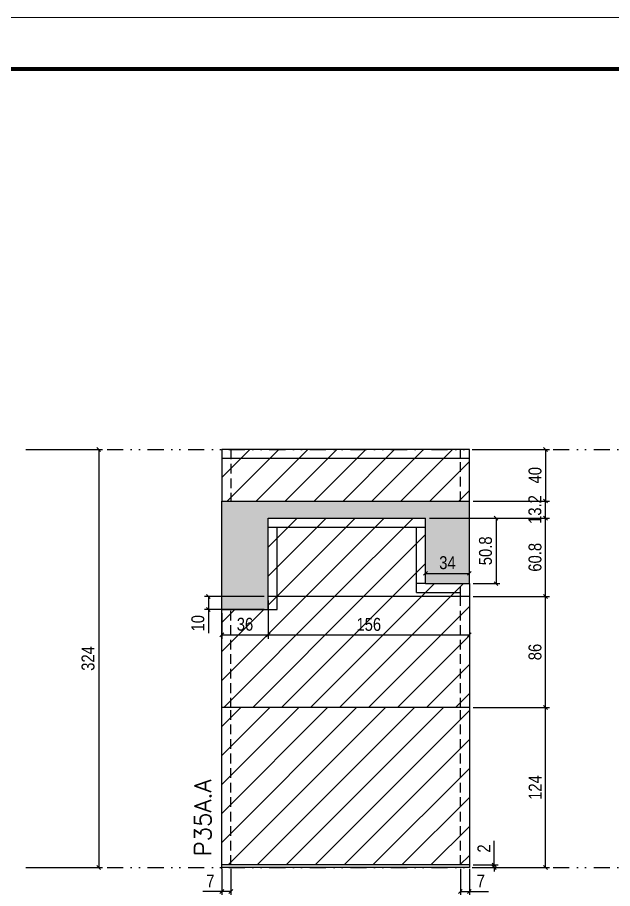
# Model space of a CAD drawing. Extents: x 28748 to 35002, y 14885 to 43501.
# Drawn here: x 32313 to 32774, y 25597 to 26272 of the extents above; entities that cross this region are included whole.
import ezdxf

# ---------------------------------------------------------------- set-up
doc = ezdxf.new("R2010")
doc.units = 0
for name, pattern in [('DASHED', [0.75, 0.5, -0.25]), ('DIVIDE2', [0.625, 0.25, -0.125, 0, -0.125, 0, -0.125]), ('HIDDEN', [0.375, 0.25, -0.125])]:
    doc.linetypes.add(name, pattern=pattern)
for name, color, linetype in [('COTA', 241, 'Continuous'), ('Nível', 160, 'Continuous'), ('Painéis', 200, 'Continuous'), ('Romaneio', 10, 'Continuous'), ('SARR_2.2x7', 40, 'Continuous'), ('Sarrafo de Pressão', 42, 'HIDDEN')]:
    doc.layers.add(name, color=color, linetype=linetype)
for name, color, linetype, lineweight in [('Folhas', 255, 'Continuous', 9), ('Hachura', 251, 'Continuous', 9), ('SARRAFO DE PRESSAO', 251, 'DASHED', 9), ('Texto Seção', 7, 'Continuous', 15)]:
    doc.layers.add(name, color=color, linetype=linetype, lineweight=lineweight)
doc.styles.add('COTA TECNICA', font='techl___.ttf', dxfattribs={"height": 10})
doc.styles.add('COTA TECNICA-50', font='techl___.ttf', dxfattribs={"height": 10})
doc.styles.add('REGUA-120', font='ROMANS.shx', dxfattribs={"height": 15})
doc.dimstyles.new('COTA PAINEL-50', dxfattribs={"dimtxt": 10, "dimasz": 3, "dimexe": 3, "dimexo": 3, "dimgap": 3, "dimtad": 1, "dimdec": 1, "dimzin": 12, "dimdsep": 46, "dimtxsty": 'COTA TECNICA-50', "dimblk1": 'OBLIQUE', "dimblk2": 'OBLIQUE', "dimsah": 1, "dimcen": 0.9, "dimclrd": 4, "dimclre": 4, "dimclrt": 240, "dimadec": 1, "dimazin": 3, "dimtfac": 1, "dimtdec": 1, "dimtmove": 0, "dimatfit": 3, "dimfxl": 1, "dimtolj": 1, "dimtzin": 12, "dimarcsym": 0})
doc.dimstyles.new('PAINEL', dxfattribs={"dimtxt": 10, "dimasz": 3, "dimexe": 3, "dimexo": 3, "dimgap": 3, "dimtad": 1, "dimdec": 1, "dimzin": 12, "dimdsep": 46, "dimtxsty": 'COTA TECNICA', "dimblk1": 'OBLIQUE', "dimblk2": 'OBLIQUE', "dimsah": 1, "dimcen": 0.9, "dimclrd": 4, "dimclre": 4, "dimclrt": 240, "dimadec": 1, "dimazin": 3, "dimtfac": 1, "dimtdec": 1, "dimtmove": 0, "dimatfit": 3, "dimfxl": 1, "dimtolj": 1, "dimtzin": 12, "dimarcsym": 0})

# ---------------------------------------------------------------- blocks, each defined once
blk = doc.blocks.new('9999999999')
at = {"layer": 'Folhas'}
blk.add_lwpolyline([(98138.98, 34190.21), (99623.98, 34190.21), (99623.98, 35240.21), (98138.98, 35240.21)], close=True, dxfattribs=at)
at = {"layer": 'Folhas', "color": 30, "const_width": 3}
blk.add_lwpolyline([(98213.98, 34230.21), (99583.98, 34230.21), (99583.98, 35200.21), (98213.98, 35200.21)], close=True, dxfattribs=at)
blk = doc.blocks.new('_Oblique')
at = {"color": 0, "linetype": 'ByBlock', "lineweight": -2}
blk.add_line((-0.5, -0.5), (0.5, 0.5), dxfattribs=at)
blk = doc.blocks.new('*D1992')
at = {"layer": 'COTA', "color": 4, "linetype": 'ByBlock', "lineweight": -2, "transparency": 16777216}
for p, q in [((32322.21, 25937.4), (32378.63, 25937.4)), ((32375.63, 25937.4), (32375.63, 25613.4)), ((32322.21, 25613.4), (32378.63, 25613.4))]:
    blk.add_line(p, q, dxfattribs=at)
at = {"layer": 'Defpoints', "color": 0, "linetype": 'ByBlock', "transparency": 16777216}
for p in [(32319.21, 25937.4), (32319.21, 25613.4), (32375.63, 25613.4)]:
    blk.add_point(p, dxfattribs=at)
at = {"layer": 'COTA', "color": 4, "linetype": 'ByBlock', "lineweight": -2, "transparency": 16777216, "xscale": 3, "yscale": 3, "zscale": 3}
for p, rotation in [((32375.63, 25937.4), 90), ((32375.63, 25613.4), 270)]:
    blk.add_blockref('_Oblique', p, dxfattribs=dict(at, rotation=rotation))
at = {"layer": 'COTA', "color": 240, "linetype": 'ByBlock', "transparency": 16777216, "insert": (32367.41, 25775.4), "char_height": 10, "attachment_point": 5, "rotation": 90, "style": 'COTA TECNICA'}
blk.add_mtext('\\A1;324', dxfattribs=at)
blk = doc.blocks.new('*D1157')
at = {"layer": 'COTA', "color": 4, "lineweight": -2, "transparency": 16777216}
for p, q in [((32471.08, 25612.4), (32471.08, 25558.23)), ((32663.08, 25612.4), (32663.08, 25558.23)), ((32663.08, 25561.23), (32471.08, 25561.23))]:
    blk.add_line(p, q, dxfattribs=at)
at = {"layer": 'Defpoints', "color": 0, "transparency": 16777216}
for p in [(32471.08, 25615.4), (32663.08, 25615.4), (32471.08, 25561.23)]:
    blk.add_point(p, dxfattribs=at)
at = {"layer": 'COTA', "color": 4, "lineweight": -2, "transparency": 16777216, "xscale": 3, "yscale": 3, "zscale": 3, "rotation": 180}
blk.add_blockref('_Oblique', (32471.08, 25561.23), dxfattribs=at)
at = {"layer": 'COTA', "color": 4, "lineweight": -2, "transparency": 16777216, "xscale": 3, "yscale": 3, "zscale": 3}
blk.add_blockref('_Oblique', (32663.08, 25561.23), dxfattribs=at)
at = {"layer": 'COTA', "color": 240, "transparency": 16777216, "insert": (32567.08, 25569.31), "char_height": 10, "attachment_point": 5, "style": 'COTA TECNICA'}
blk.add_mtext('\\A1;192', dxfattribs=at)
blk = doc.blocks.new('*D1158')
at = {"layer": 'COTA', "color": 4, "lineweight": -2, "transparency": 16777216}
for p, q in [((32471.08, 25610.4), (32471.08, 25591.89)), ((32478.08, 25612.4), (32478.08, 25591.89)), ((32471.08, 25594.89), (32456.35, 25594.89)), ((32478.08, 25594.89), (32471.08, 25594.89))]:
    blk.add_line(p, q, dxfattribs=at)
at = {"layer": 'Defpoints', "color": 0, "transparency": 16777216}
for p in [(32471.08, 25613.4), (32478.08, 25615.4), (32471.08, 25594.89)]:
    blk.add_point(p, dxfattribs=at)
at = {"layer": 'COTA', "color": 4, "lineweight": -2, "transparency": 16777216, "xscale": 3, "yscale": 3, "zscale": 3, "rotation": 180}
blk.add_blockref('_Oblique', (32471.08, 25594.89), dxfattribs=at)
at = {"layer": 'COTA', "color": 4, "lineweight": -2, "transparency": 16777216, "xscale": 3, "yscale": 3, "zscale": 3}
blk.add_blockref('_Oblique', (32478.08, 25594.89), dxfattribs=at)
at = {"layer": 'COTA', "color": 240, "transparency": 16777216, "insert": (32462.21, 25602.96), "char_height": 10, "attachment_point": 5, "style": 'COTA TECNICA-50'}
blk.add_mtext('\\A1;7', dxfattribs=at)
blk = doc.blocks.new('*D1159')
at = {"layer": 'COTA', "color": 4, "lineweight": -2, "transparency": 16777216}
for p, q in [((32656.08, 25612.4), (32656.08, 25591.89)), ((32663.08, 25610.4), (32663.08, 25591.89)), ((32656.08, 25594.89), (32663.08, 25594.89)), ((32663.08, 25594.89), (32677.81, 25594.89))]:
    blk.add_line(p, q, dxfattribs=at)
at = {"layer": 'Defpoints', "color": 0, "transparency": 16777216}
for p in [(32656.08, 25615.4), (32663.08, 25613.4), (32663.08, 25594.89)]:
    blk.add_point(p, dxfattribs=at)
at = {"layer": 'COTA', "color": 4, "lineweight": -2, "transparency": 16777216, "xscale": 3, "yscale": 3, "zscale": 3, "rotation": 180}
blk.add_blockref('_Oblique', (32656.08, 25594.89), dxfattribs=at)
at = {"layer": 'COTA', "color": 4, "lineweight": -2, "transparency": 16777216, "xscale": 3, "yscale": 3, "zscale": 3}
blk.add_blockref('_Oblique', (32663.08, 25594.89), dxfattribs=at)
at = {"layer": 'COTA', "color": 240, "transparency": 16777216, "insert": (32671.94, 25602.96), "char_height": 10, "attachment_point": 5, "style": 'COTA TECNICA-50'}
blk.add_mtext('\\A1;7', dxfattribs=at)
blk = doc.blocks.new('*D1160')
at = {"layer": 'Defpoints', "color": 0, "linetype": 'ByBlock', "transparency": 16777216}
for p in [(32663.08, 25737.4), (32722.13, 25737.4), (32663.08, 25613.4)]:
    blk.add_point(p, dxfattribs=at)
at = {"layer": 'Romaneio', "color": 4, "linetype": 'ByBlock', "lineweight": -2, "transparency": 16777216}
for p, q in [((32666.08, 25737.4), (32725.13, 25737.4)), ((32722.13, 25613.4), (32722.13, 25737.4)), ((32666.08, 25613.4), (32725.13, 25613.4))]:
    blk.add_line(p, q, dxfattribs=at)
at = {"layer": 'Romaneio', "color": 4, "linetype": 'ByBlock', "lineweight": -2, "transparency": 16777216, "xscale": 3, "yscale": 3, "zscale": 3}
for p, rotation in [((32722.13, 25737.4), 90), ((32722.13, 25613.4), 270)]:
    blk.add_blockref('_Oblique', p, dxfattribs=dict(at, rotation=rotation))
at = {"layer": 'Romaneio', "color": 240, "linetype": 'ByBlock', "transparency": 16777216, "insert": (32714.06, 25675.4), "char_height": 10, "attachment_point": 5, "rotation": 90, "style": 'COTA TECNICA'}
blk.add_mtext('\\A1;124', dxfattribs=at)
blk = doc.blocks.new('*D1161')
at = {"layer": 'COTA', "color": 4, "lineweight": -2, "transparency": 16777216}
for p, q in [((32682.33, 25615.4), (32682.33, 25634.2)), ((32666.08, 25615.4), (32685.33, 25615.4)), ((32666.08, 25613.4), (32685.33, 25613.4)), ((32682.33, 25613.4), (32682.33, 25615.4)), ((32682.33, 25613.4), (32682.33, 25610.4))]:
    blk.add_line(p, q, dxfattribs=at)
at = {"layer": 'Defpoints', "color": 0, "transparency": 16777216}
for p in [(32663.08, 25615.4), (32663.08, 25613.4), (32682.33, 25613.4)]:
    blk.add_point(p, dxfattribs=at)
at = {"layer": 'COTA', "color": 4, "lineweight": -2, "transparency": 16777216, "xscale": 3, "yscale": 3, "zscale": 3}
for p, rotation in [((32682.33, 25615.4), 270), ((32682.33, 25613.4), 90)]:
    blk.add_blockref('_Oblique', p, dxfattribs=dict(at, rotation=rotation))
at = {"layer": 'COTA', "color": 240, "transparency": 16777216, "insert": (32674.33, 25628.15), "char_height": 10, "attachment_point": 5, "rotation": 90, "style": 'COTA TECNICA-50'}
blk.add_mtext('\\A1;2', dxfattribs=at)
blk = doc.blocks.new('*D1993')
at = {"layer": 'COTA', "color": 4, "linetype": 'ByBlock', "lineweight": -2, "transparency": 16777216}
for p, q in [((32666.08, 25823.4), (32725.13, 25823.4)), ((32722.13, 25737.4), (32722.13, 25823.4)), ((32666.08, 25737.4), (32725.13, 25737.4))]:
    blk.add_line(p, q, dxfattribs=at)
at = {"layer": 'Defpoints', "color": 0, "linetype": 'ByBlock', "transparency": 16777216}
for p in [(32663.08, 25823.4), (32722.13, 25823.4), (32663.08, 25737.4)]:
    blk.add_point(p, dxfattribs=at)
at = {"layer": 'COTA', "color": 4, "linetype": 'ByBlock', "lineweight": -2, "transparency": 16777216, "xscale": 3, "yscale": 3, "zscale": 3}
for p, rotation in [((32722.13, 25823.4), 90), ((32722.13, 25737.4), 270)]:
    blk.add_blockref('_Oblique', p, dxfattribs=dict(at, rotation=rotation))
at = {"layer": 'COTA', "color": 240, "linetype": 'ByBlock', "transparency": 16777216, "insert": (32714.01, 25780.4), "char_height": 10, "attachment_point": 5, "rotation": 90, "style": 'COTA TECNICA'}
blk.add_mtext('\\A1;86', dxfattribs=at)
blk = doc.blocks.new('*D1225')
at = {"layer": 'COTA', "color": 4, "lineweight": -2, "transparency": 16777216}
for p, q in [((32632.08, 25884.2), (32725.13, 25884.2)), ((32722.13, 25823.4), (32722.13, 25884.2)), ((32666.08, 25823.4), (32725.13, 25823.4))]:
    blk.add_line(p, q, dxfattribs=at)
at = {"layer": 'Defpoints', "color": 0, "transparency": 16777216}
for p in [(32629.08, 25884.2), (32722.13, 25884.2), (32663.08, 25823.4)]:
    blk.add_point(p, dxfattribs=at)
at = {"layer": 'COTA', "color": 4, "lineweight": -2, "transparency": 16777216, "xscale": 3, "yscale": 3, "zscale": 3}
for p, rotation in [((32722.13, 25884.2), 90), ((32722.13, 25823.4), 270)]:
    blk.add_blockref('_Oblique', p, dxfattribs=dict(at, rotation=rotation))
at = {"layer": 'COTA', "color": 240, "transparency": 16777216, "insert": (32714.01, 25853.8), "char_height": 10, "attachment_point": 5, "rotation": 90, "style": 'COTA TECNICA'}
blk.add_mtext('\\A1;60.8', dxfattribs=at)
blk = doc.blocks.new('*D2186')
at = {"layer": 'COTA', "color": 4, "lineweight": -2, "transparency": 16777216}
for p, q in [((32629.08, 25836.4), (32629.08, 25844.36)), ((32629.08, 25841.36), (32663.08, 25841.36)), ((32663.08, 25836.4), (32663.08, 25844.36))]:
    blk.add_line(p, q, dxfattribs=at)
at = {"layer": 'Defpoints', "color": 0, "transparency": 16777216}
for p in [(32663.08, 25841.36), (32629.08, 25833.4), (32663.08, 25833.4)]:
    blk.add_point(p, dxfattribs=at)
at = {"layer": 'COTA', "color": 4, "lineweight": -2, "transparency": 16777216, "xscale": 3, "yscale": 3, "zscale": 3, "rotation": 180}
blk.add_blockref('_Oblique', (32629.08, 25841.36), dxfattribs=at)
at = {"layer": 'COTA', "color": 4, "lineweight": -2, "transparency": 16777216, "xscale": 3, "yscale": 3, "zscale": 3}
blk.add_blockref('_Oblique', (32663.08, 25841.36), dxfattribs=at)
at = {"layer": 'COTA', "color": 240, "transparency": 16777216, "insert": (32646.08, 25849.58), "char_height": 10, "attachment_point": 5, "style": 'COTA TECNICA-50'}
blk.add_mtext('\\A1;34', dxfattribs=at)
blk = doc.blocks.new('*D1453')
at = {"layer": 'COTA', "color": 4, "lineweight": -2, "transparency": 16777216}
for p, q in [((32666.08, 25937.4), (32725.13, 25937.4)), ((32722.13, 25937.4), (32722.13, 25897.4)), ((32666.08, 25897.4), (32725.13, 25897.4))]:
    blk.add_line(p, q, dxfattribs=at)
at = {"layer": 'Defpoints', "color": 0, "transparency": 16777216}
for p in [(32663.08, 25937.4), (32663.08, 25897.4), (32722.13, 25897.4)]:
    blk.add_point(p, dxfattribs=at)
at = {"layer": 'COTA', "color": 4, "lineweight": -2, "transparency": 16777216, "xscale": 3, "yscale": 3, "zscale": 3}
for p, rotation in [((32722.13, 25937.4), 90), ((32722.13, 25897.4), 270)]:
    blk.add_blockref('_Oblique', p, dxfattribs=dict(at, rotation=rotation))
at = {"layer": 'COTA', "color": 240, "transparency": 16777216, "insert": (32714.03, 25917.4), "char_height": 10, "attachment_point": 5, "rotation": 90, "style": 'COTA TECNICA-50'}
blk.add_mtext('\\A1;40', dxfattribs=at)
blk = doc.blocks.new('*D1454')
at = {"layer": 'COTA', "color": 4, "lineweight": -2, "transparency": 16777216}
for p, q in [((32666.08, 25897.4), (32725.13, 25897.4)), ((32722.13, 25884.2), (32722.13, 25897.4)), ((32632.08, 25884.2), (32725.13, 25884.2))]:
    blk.add_line(p, q, dxfattribs=at)
at = {"layer": 'Defpoints', "color": 0, "transparency": 16777216}
for p in [(32663.08, 25897.4), (32722.13, 25897.4), (32629.08, 25884.2)]:
    blk.add_point(p, dxfattribs=at)
at = {"layer": 'COTA', "color": 4, "lineweight": -2, "transparency": 16777216, "xscale": 3, "yscale": 3, "zscale": 3}
for p, rotation in [((32722.13, 25897.4), 90), ((32722.13, 25884.2), 270)]:
    blk.add_blockref('_Oblique', p, dxfattribs=dict(at, rotation=rotation))
at = {"layer": 'COTA', "color": 240, "transparency": 16777216, "insert": (32713.91, 25890.8), "char_height": 10, "attachment_point": 5, "rotation": 90, "style": 'COTA TECNICA-50'}
blk.add_mtext('\\A1;13.2', dxfattribs=at)
blk = doc.blocks.new('*D2201')
at = {"layer": 'COTA', "color": 4, "lineweight": -2, "transparency": 16777216}
for p, q in [((32632.08, 25884.2), (32686.75, 25884.2)), ((32683.75, 25884.2), (32683.75, 25833.4)), ((32666.08, 25833.4), (32686.75, 25833.4))]:
    blk.add_line(p, q, dxfattribs=at)
at = {"layer": 'Defpoints', "color": 0, "transparency": 16777216}
for p in [(32629.08, 25884.2), (32663.08, 25833.4), (32683.75, 25833.4)]:
    blk.add_point(p, dxfattribs=at)
at = {"layer": 'COTA', "color": 4, "lineweight": -2, "transparency": 16777216, "xscale": 3, "yscale": 3, "zscale": 3}
for p, rotation in [((32683.75, 25884.2), 90), ((32683.75, 25833.4), 270)]:
    blk.add_blockref('_Oblique', p, dxfattribs=dict(at, rotation=rotation))
at = {"layer": 'COTA', "color": 240, "transparency": 16777216, "insert": (32675.62, 25858.8), "char_height": 10, "attachment_point": 5, "rotation": 90, "style": 'COTA TECNICA-50'}
blk.add_mtext('\\A1;50.8', dxfattribs=at)
blk = doc.blocks.new('*D2324')
at = {"layer": 'COTA', "color": 4, "lineweight": -2, "transparency": 16777216}
for p, q in [((32504.08, 25823.4), (32457.66, 25823.4)), ((32460.66, 25823.4), (32460.66, 25813.4)), ((32504.08, 25813.4), (32457.66, 25813.4)), ((32460.66, 25813.4), (32460.66, 25794.97))]:
    blk.add_line(p, q, dxfattribs=at)
at = {"layer": 'Defpoints', "color": 0, "transparency": 16777216}
for p in [(32507.08, 25823.4), (32460.66, 25813.4), (32507.08, 25813.4)]:
    blk.add_point(p, dxfattribs=at)
at = {"layer": 'COTA', "color": 4, "lineweight": -2, "transparency": 16777216, "xscale": 3, "yscale": 3, "zscale": 3}
for p, rotation in [((32460.66, 25823.4), 90), ((32460.66, 25813.4), 270)]:
    blk.add_blockref('_Oblique', p, dxfattribs=dict(at, rotation=rotation))
at = {"layer": 'COTA', "color": 240, "transparency": 16777216, "insert": (32452.56, 25802.69), "char_height": 10, "attachment_point": 5, "rotation": 90, "style": 'COTA TECNICA'}
blk.add_mtext('\\A1;10', dxfattribs=at)
blk = doc.blocks.new('*D2325')
at = {"layer": 'COTA', "color": 4, "lineweight": -2, "transparency": 16777216}
for p, q in [((32471.08, 25810.4), (32471.08, 25790.65)), ((32507.08, 25810.4), (32507.08, 25790.65)), ((32471.08, 25793.65), (32507.08, 25793.65))]:
    blk.add_line(p, q, dxfattribs=at)
at = {"layer": 'Defpoints', "color": 0, "transparency": 16777216}
for p in [(32471.08, 25813.4), (32507.08, 25813.4), (32507.08, 25793.65)]:
    blk.add_point(p, dxfattribs=at)
at = {"layer": 'COTA', "color": 4, "lineweight": -2, "transparency": 16777216, "xscale": 3, "yscale": 3, "zscale": 3, "rotation": 180}
blk.add_blockref('_Oblique', (32471.08, 25793.65), dxfattribs=at)
at = {"layer": 'COTA', "color": 4, "lineweight": -2, "transparency": 16777216, "xscale": 3, "yscale": 3, "zscale": 3}
blk.add_blockref('_Oblique', (32507.08, 25793.65), dxfattribs=at)
at = {"layer": 'COTA', "color": 240, "transparency": 16777216, "insert": (32489.08, 25801.87), "char_height": 10, "attachment_point": 5, "style": 'COTA TECNICA'}
blk.add_mtext('\\A1;36', dxfattribs=at)
blk = doc.blocks.new('*D2326')
at = {"layer": 'COTA', "color": 4, "lineweight": -2, "transparency": 16777216}
for p, q in [((32507.08, 25820.4), (32507.08, 25790.65)), ((32663.08, 25820.4), (32663.08, 25790.65)), ((32507.08, 25793.65), (32663.08, 25793.65))]:
    blk.add_line(p, q, dxfattribs=at)
at = {"layer": 'Defpoints', "color": 0, "transparency": 16777216}
for p in [(32507.08, 25823.4), (32663.08, 25823.4), (32663.08, 25793.65)]:
    blk.add_point(p, dxfattribs=at)
at = {"layer": 'COTA', "color": 4, "lineweight": -2, "transparency": 16777216, "xscale": 3, "yscale": 3, "zscale": 3, "rotation": 180}
blk.add_blockref('_Oblique', (32507.08, 25793.65), dxfattribs=at)
at = {"layer": 'COTA', "color": 4, "lineweight": -2, "transparency": 16777216, "xscale": 3, "yscale": 3, "zscale": 3}
blk.add_blockref('_Oblique', (32663.08, 25793.65), dxfattribs=at)
at = {"layer": 'COTA', "color": 240, "transparency": 16777216, "insert": (32585.08, 25801.76), "char_height": 10, "attachment_point": 5, "style": 'COTA TECNICA'}
blk.add_mtext('\\A1;156', dxfattribs=at)

msp = doc.modelspace()

# ---------------------------------------------------------------- hatches: boundary and pattern name
at = {"layer": 'COTA', "linetype": 'ByBlock'}
h = msp.add_hatch(dxfattribs=at)
h.set_pattern_fill('AR-CONC', color=256, scale=0.03)
h.set_pattern_definition([(50, (28996.3086, 36680.8853), (5.46554, -0.4781726), [0.5715, -6.2865]), (355, (28996.3086, 36680.885), (-1.0573026, 5.7317054), [0.4572, -5.0292175]), (100.451445, (28996.764, 36680.8454), (4.4082374, 5.2535326), [0.4857003, -5.3427073]), (46.1842, (28996.3086, 36682.409), (8.1323712, -1.26127), [0.85725, -9.42975]), (96.63556, (28996.986, 36682.304), (7.122124, 7.422784), [0.7285507, -8.014068]), (351.18415, (28996.309, 36682.409), (7.122124, 7.422784), [0.685799, -7.543792]), (21, (28997.0706, 36682.0283), (4.5484317, -3.067956), [0.5715, -6.2865]), (326, (28997.0706, 36682.028), (1.8540609, 5.525639), [0.4572, -5.0292]), (71.451445, (28997.4496, 36681.7726), (6.4024926, 2.457683), [0.4857003, -5.342698]), (37.5, (28996.3086, 36680.8853), (0.0926581, 2.53665117), [0, -4.96824, 0, -5.1054, 0, -5.04825]), (7.5, (28996.3086, 36680.8853), (2.0045899, 3.00541724), [0, -2.91084, 0, -4.85394, 0, -1.92405]), (327.5, (28994.6093, 36680.8853), (4.06771786, -0.17186232), [0, -1.905, 0, -5.9436, 0, -7.8867]), (317.5, (28993.8473, 36680.8853), (4.4438754, 0.7627947), [0, -2.4765, 0, -3.94716, 0, -5.6007])])
h.paths.add_polyline_path([(32663.08, 25897.4), (32471.08, 25897.4), (32471.08, 25813.4), (32507.08, 25813.4), (32507.08, 25884.2), (32629.08, 25884.2), (32629.08, 25833.4), (32663.08, 25833.4)])
at = {"layer": 'Hachura', "linetype": 'ByBlock'}
h = msp.add_hatch(dxfattribs=at)
h.set_pattern_fill('ANSI31', color=256, scale=5)
h.set_pattern_definition([(45, (28996.309, 33217.16), (-11.22532, 11.22532), [])])
h.paths.add_polyline_path([(32663.08, 25897.4), (32663.08, 25937.4), (32471.08, 25937.4), (32471.08, 25897.4)])
at = {"layer": 'Hachura'}
h = msp.add_hatch(dxfattribs=at)
h.set_pattern_fill('ANSI31', color=256, scale=5)
h.paths.add_polyline_path([(32629.08, 25884.2), (32507.08, 25884.2), (32507.08, 25823.4), (32663.08, 25823.4), (32663.08, 25833.4), (32629.08, 25833.4)])
h = msp.add_hatch(dxfattribs=at)
h.set_pattern_fill('ANSI31', color=256, scale=5)
h.paths.add_polyline_path([(32663.08, 25823.4), (32507.08, 25823.4), (32507.08, 25813.4), (32471.08, 25813.4), (32471.08, 25737.4), (32663.08, 25737.4)])
at = {"layer": 'Hachura', "linetype": 'ByBlock'}
h = msp.add_hatch(dxfattribs=at)
h.set_pattern_fill('ANSI31', color=256, scale=5)
h.set_pattern_definition([(45, (28996.309, 33271.16), (-11.22532, 11.22532), [])])
h.paths.add_polyline_path([(32663.08, 25615.4), (32663.08, 25737.4), (32471.08, 25737.4), (32471.08, 25615.4)])

# ---------------------------------------------------------------- linework, layer by layer
at = {"layer": 'COTA', "linetype": 'ByBlock'}
for p, q in [((32471.08, 25813.4), (32471.08, 25897.4)), ((32663.08, 25833.4), (32663.08, 25897.4))]:
    msp.add_line(p, q, dxfattribs=at)
at = {"layer": 'Nível', "color": 4, "linetype": 'DIVIDE2', "ltscale": 50}
for p, q in [((32319.21, 25937.4), (33390.34, 25937.4)), ((32319.21, 25613.4), (33390.34, 25613.4))]:
    msp.add_line(p, q, dxfattribs=at)
at = {"layer": 'Painéis'}
for p, q in [((32663.08, 25937.4), (32471.08, 25937.4)), ((32471.08, 25937.4), (32471.08, 25897.4)), ((32663.08, 25897.4), (32663.08, 25937.4)), ((32471.08, 25897.4), (32663.08, 25897.4)), ((32507.08, 25813.4), (32507.08, 25884.2)), ((32507.08, 25884.2), (32629.08, 25884.2)), ((32629.08, 25833.4), (32629.08, 25884.2)), ((32629.08, 25833.4), (32663.08, 25833.4)), ((32663.08, 25833.4), (32663.08, 25823.4)), ((32471.08, 25615.4), (32471.08, 25813.4)), ((32471.08, 25813.4), (32507.08, 25813.4)), ((32471.08, 25612.49), (32471.08, 25615.4))]:
    msp.add_line(p, q, dxfattribs=at)
at = {"layer": 'Painéis', "linetype": 'ByBlock'}
for p, q in [((32663.08, 25823.4), (32507.08, 25823.4)), ((32663.08, 25823.4), (32507.08, 25823.4)), ((32663.08, 25823.4), (32507.08, 25823.4)), ((32663.08, 25823.4), (32663.08, 25613.4)), ((32663.08, 25737.4), (32471.08, 25737.4)), ((32663.08, 25615.4), (32471.08, 25615.4)), ((32663.08, 25613.4), (32471.08, 25613.4))]:
    msp.add_line(p, q, dxfattribs=at)
at = {"layer": 'SARR_2.2x7'}
for p, q in [((32663.08, 25930.4), (32471.08, 25930.4)), ((32507.08, 25877.2), (32629.08, 25877.2)), ((32514.08, 25813.4), (32514.08, 25877.2)), ((32622.08, 25833.4), (32622.08, 25877.2)), ((32622.08, 25826.4), (32622.08, 25833.4)), ((32629.08, 25833.4), (32622.08, 25833.4)), ((32622.08, 25826.4), (32656.08, 25826.4)), ((32507.08, 25813.4), (32514.08, 25813.4))]:
    msp.add_line(p, q, dxfattribs=at)
at = {"layer": 'Sarrafo de Pressão', "ltscale": 30}
for p, q in [((32478.08, 25937.4), (32478.08, 25897.4)), ((32656.08, 25897.4), (32656.08, 25937.4)), ((32656.08, 25823.4), (32656.08, 25833.4)), ((32656.08, 25737.4), (32656.08, 25823.4)), ((32478.08, 25737.4), (32478.08, 25813.4)), ((32478.08, 25615.4), (32478.08, 25737.4)), ((32656.08, 25615.4), (32656.08, 25737.4))]:
    msp.add_line(p, q, dxfattribs=at)

# ---------------------------------------------------------------- block references
at = {"layer": 'SARRAFO DE PRESSAO', "color": 6, "linetype": 'ByBlock'}
msp.add_blockref('9999999999', (-66193.64, -8968.09), dxfattribs=at)

# ---------------------------------------------------------------- texts
at = {"layer": 'Texto Seção', "style": 'REGUA-120'}
msp.add_text('P35A.A', height=13, rotation=90, dxfattribs=at).set_placement((32462.86, 25622.04))

# ---------------------------------------------------------------- dimensions: what is measured, and where the dimension line sits
at = {"layer": 'COTA', "linetype": 'ByBlock'}
for base, p1, p2, picture, middle in [((32375.63, 25613.4), (32319.21, 25937.4), (32319.21, 25613.4), '*D1992', (32367.41, 25775.4)), ((32722.13, 25823.4), (32663.08, 25737.4), (32663.08, 25823.4), '*D1993', (32714.01, 25780.4))]:
    dim = msp.add_linear_dim(base=base, p1=p1, p2=p2, angle=90, dimstyle='PAINEL', dxfattribs=at)
    dim.commit()
    dim.dimension.update_dxf_attribs({"geometry": picture, "text_midpoint": middle})
at = {"layer": 'COTA'}
for base, p1, p2, angle, dimstyle, picture, middle in [((32722.13, 25897.4), (32663.08, 25937.4), (32663.08, 25897.4), 90, 'COTA PAINEL-50', '*D1453', (32714.03, 25917.4)), ((32722.13, 25884.2), (32663.08, 25823.4), (32629.08, 25884.2), 90, 'PAINEL', '*D1225', (32714.01, 25853.8)), ((32683.75, 25833.4), (32629.08, 25884.2), (32663.08, 25833.4), 90, 'COTA PAINEL-50', '*D2201', (32675.62, 25858.8)), ((32460.66, 25813.4), (32507.08, 25823.4), (32507.08, 25813.4), 90, 'PAINEL', '*D2324', (32452.56, 25802.69)), ((32471.08, 25594.89), (32478.08, 25615.4), (32471.08, 25613.4), 180, 'COTA PAINEL-50', '*D1158', (32462.21, 25602.96))]:
    dim = msp.add_linear_dim(base=base, p1=p1, p2=p2, angle=angle, dimstyle=dimstyle, dxfattribs=at)
    dim.commit()
    dim.dimension.update_dxf_attribs({"geometry": picture, "text_midpoint": middle})
for base, p1, p2, picture, middle in [((32722.13, 25897.4), (32629.08, 25884.2), (32663.08, 25897.4), '*D1454', (32722.13, 25890.8)), ((32682.33, 25613.4), (32663.08, 25615.4), (32663.08, 25613.4), '*D1161', (32682.33, 25628.15))]:
    dim = msp.add_linear_dim(base=base, p1=p1, p2=p2, angle=90, dimstyle='COTA PAINEL-50', dxfattribs=at)
    dim.commit()
    dim.dimension.update_dxf_attribs({"geometry": picture, "text_midpoint": middle, "dimtype": 160})
for base, p1, p2, dimstyle, picture, middle in [((32663.08, 25841.36), (32629.08, 25833.4), (32663.08, 25833.4), 'COTA PAINEL-50', '*D2186', (32646.08, 25849.58)), ((32663.08, 25793.65), (32507.08, 25823.4), (32663.08, 25823.4), 'PAINEL', '*D2326', (32585.08, 25801.76)), ((32507.08, 25793.65), (32471.08, 25813.4), (32507.08, 25813.4), 'PAINEL', '*D2325', (32489.08, 25801.87)), ((32663.08, 25594.89), (32656.08, 25615.4), (32663.08, 25613.4), 'COTA PAINEL-50', '*D1159', (32671.94, 25602.96))]:
    dim = msp.add_linear_dim(base=base, p1=p1, p2=p2, dimstyle=dimstyle, dxfattribs=at)
    dim.commit()
    dim.dimension.update_dxf_attribs({"geometry": picture, "text_midpoint": middle})
dim = msp.add_linear_dim(base=(32471.08, 25561.23), p1=(32663.08, 25615.4), p2=(32471.08, 25615.4), angle=180, dimstyle='PAINEL', override={"dimarcsym": 2}, dxfattribs=at)
dim.commit()
dim.dimension.update_dxf_attribs({"geometry": '*D1157', "text_midpoint": (32567.08, 25569.31)})
at = {"layer": 'Romaneio', "linetype": 'ByBlock'}
dim = msp.add_aligned_dim(p1=(32663.08, 25613.4), p2=(32663.08, 25737.4), distance=-59.05, dimstyle='PAINEL', dxfattribs=at)
dim.commit()
dim.dimension.update_dxf_attribs({"geometry": '*D1160', "text_midpoint": (32714.06, 25675.4)})

doc.saveas('drawing.dxf')
